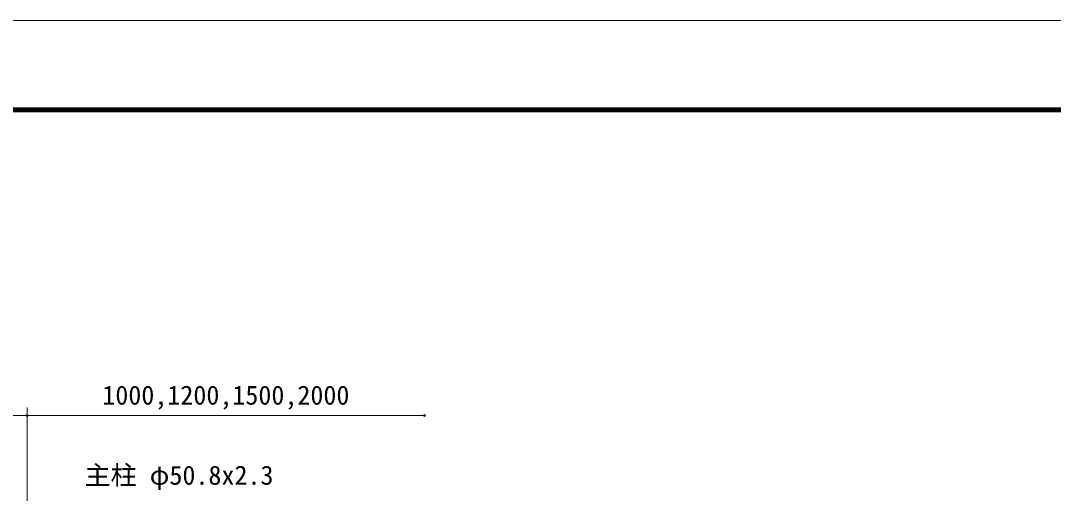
# Model space of a CAD drawing. Units: millimetres at full size; details may follow other scales. Extents: x -4200 to 4200, y -2970 to 2970.
# Drawn here: x -1901 to 697, y 1779 to 2970 of the extents above; entities that cross this region are included whole.
import ezdxf
from ezdxf.enums import TextEntityAlignment as Align

# ---------------------------------------------------------------- set-up
doc = ezdxf.new("R2010")
doc.units = ezdxf.units.MM
doc.header["$LTSCALE"] = 10
doc.header["$PDMODE"] = 32
doc.header["$PDSIZE"] = 5
for name, color, linetype, lineweight in [('0-3_D-STR-DIM', 7, 'Continuous', 13), ('0-5_Defpoints', 253, 'Continuous', 18), ('0-B_D-STR-TXT', 7, 'Continuous', 13), ('0-C_D-TTL', 7, 'Continuous', 18)]:
    doc.layers.add(name, color=color, linetype=linetype, lineweight=lineweight)
doc.styles.add('ＭＳ ゴシック', font='')
doc.styles.get('ＭＳ ゴシック').set_extended_font_data('MS Gothic')

msp = doc.modelspace()

# ---------------------------------------------------------------- linework, layer by layer
at = {"layer": '0-3_D-STR-DIM'}
for p, q in [((-3384.97, 1975), (-1884.97, 1975)), ((-1884.97, 1695), (-1884.97, 1995)), ((-1884.97, 1695), (-1884.97, 1995)), ((-1884.97, 1975), (-884.97, 1975))]:
    msp.add_line(p, q, dxfattribs=at)
at = {"layer": '0-5_Defpoints'}
for p in [(-1884.97, 1975), (-884.97, 1975)]:
    msp.add_point(p, dxfattribs=at)
at = {"layer": '0-C_D-TTL', "color": 2}
msp.add_lwpolyline([(-4200, 2970), (4200, 2970), (4200, -2970), (-4200, -2970)], close=True, dxfattribs=at)
at = {"layer": '0-C_D-TTL'}
for points in [[(-3930, 2750), (3930, 2750), (3930, -2750), (-3930, -2750)], [(-3927.5, 2747.5), (3927.5, 2747.5), (3927.5, -2747.5), (-3927.5, -2747.5)], [(-3925, 2745), (3925, 2745), (3925, -2745), (-3925, -2745)], [(-3922.5, 2742.5), (3922.5, 2742.5), (3922.5, -2742.5), (-3922.5, -2742.5)], [(-3920, 2740), (3920, 2740), (3920, -2740), (-3920, -2740)]]:
    msp.add_lwpolyline(points, close=True, dxfattribs=at)

# ---------------------------------------------------------------- texts
at = {"layer": '0-3_D-STR-DIM', "style": 'ＭＳ ゴシック'}
msp.add_text('1000,1200,1500,2000', height=48.09, dxfattribs=at).set_placement((-1695.74, 1988.1), align=Align.BOTTOM_LEFT)
at = {"layer": '0-B_D-STR-TXT', "style": 'ＭＳ ゴシック'}
msp.add_text('主柱 φ50.8x2.3', height=48.09, dxfattribs=at).set_placement((-1740.56, 1786.41), align=Align.BOTTOM_LEFT)

doc.saveas('drawing.dxf')
